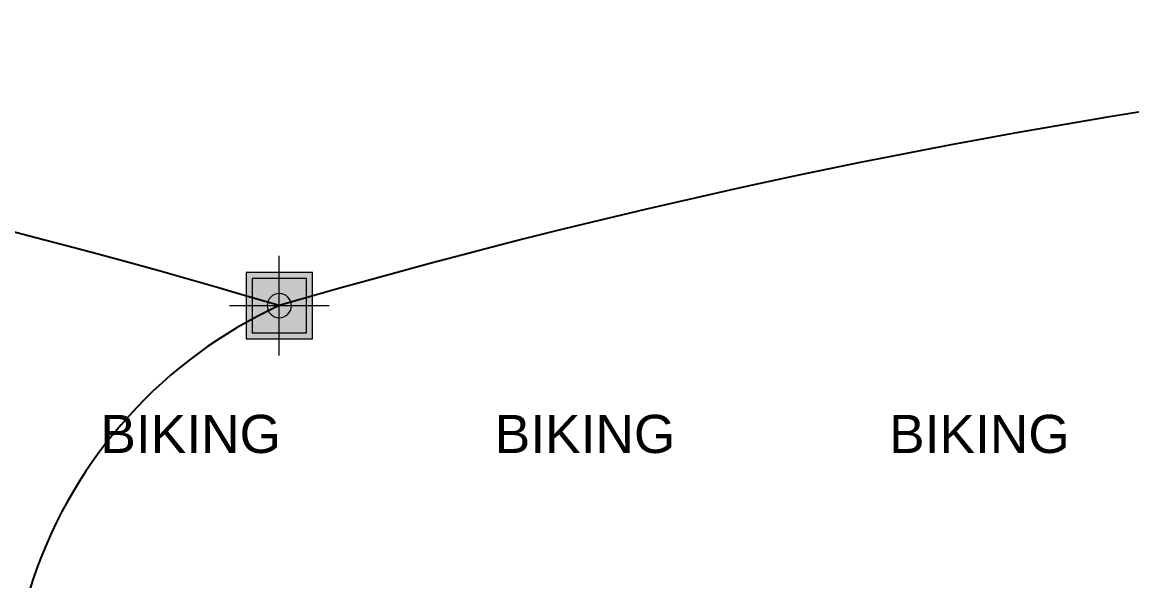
# Model space of a CAD drawing. Header units: millimetres. Extents: x 31778 to 54642, y 18502 to 28743.
# Drawn here: x 38211.7 to 38462.4, y 20413.2 to 20539.5 of the extents above; entities that cross this region are included whole.
import ezdxf

# ---------------------------------------------------------------- set-up
doc = ezdxf.new("R2010")
doc.units = ezdxf.units.MM
doc.layers.add('A-TECH-ELEC-VU', color=1, linetype='Continuous', lineweight=9, true_color=0xff0000)
doc.layers.add('CIRCUITS ECLAIRAGE', color=1, linetype='Continuous')
doc.layers.add('Plan Archi', color=8, linetype='Continuous')
doc.styles.get("Standard").update_dxf_attribs({"font": 'arial.ttf'})

# ---------------------------------------------------------------- blocks, each defined once
blk = doc.blocks.new('SPOT-NORMAL')
at = {"true_color": 0xffffff}
h = blk.add_hatch(color=7, dxfattribs=at)
h.dxf.hatch_style = 1
h.paths.add_polyline_path([(-0.075, 0.075), (0.075, 0.075), (0.075, -0.075), (-0.075, -0.075)])
h = blk.add_hatch(color=256)
h.dxf.hatch_style = 1
edge = h.paths.add_edge_path()
edge.add_arc((0, 0), 0.0273, 0, 360)
for points in [[(0, 0.1125), (0, -0.1125)], [(-0.1125, 0), (0.1125, 0)]]:
    blk.add_lwpolyline(points)
at = {"flags": 128}
for points in [[(-0.075, 0.075), (0.075, 0.075), (0.075, -0.075), (-0.075, -0.075)], [(-0.0614, 0.0614), (0.0614, 0.0614), (0.0614, -0.0614), (-0.0614, -0.0614)]]:
    blk.add_lwpolyline(points, close=True, dxfattribs=at)
blk.add_circle((0, 0), 0.0273)
blk = doc.blocks.new('*U192')
at = {"layer": 'A-TECH-ELEC-VU', "xscale": -99.91905715994717, "yscale": 99.91905715994717, "zscale": 99.91905715994717, "rotation": 180}
blk.add_blockref('SPOT-NORMAL', (0, 0), dxfattribs=at)
blk = doc.blocks.new('*U193')
at = {"layer": 'CIRCUITS ECLAIRAGE', "color": 0, "linetype": 'ByBlock', "lineweight": -2, "transparency": 16777216}
blk.add_blockref('*U192', (168876.92, 5570.64), dxfattribs=at)

msp = doc.modelspace()

# ---------------------------------------------------------------- linework, layer by layer
at = {"layer": 'CIRCUITS ECLAIRAGE', "color": 6}
for centre, radius, start, end in [((38269.762, 19511.403), 1062.928, 65.085427, 114.914573), ((37821.986, 18975.445), 1565.376, 73.378371, 106.621629), ((38717.538, 18939.789), 1599.574, 73.743706, 106.256294), ((38313.564, 20380.027), 104.96, 114.66534, 207.39256)]:
    msp.add_arc(centre, radius, start, end, dxfattribs=at)

# ---------------------------------------------------------------- block references
at = {"layer": 'CIRCUITS ECLAIRAGE'}
msp.add_blockref('*U193', (-130607.156, 14904.77), dxfattribs=at)

# ---------------------------------------------------------------- texts
at = {"layer": 'Plan Archi', "char_height": 8.6195, "width": 152.10884, "attachment_point": 8, "line_spacing_factor": 0.96}
for insert in [(38249.75, 20441.991), (38338.869, 20441.991), (38427.989, 20441.991)]:
    msp.add_mtext('BIKING', dxfattribs=dict(at, insert=insert))

doc.saveas('drawing.dxf')
